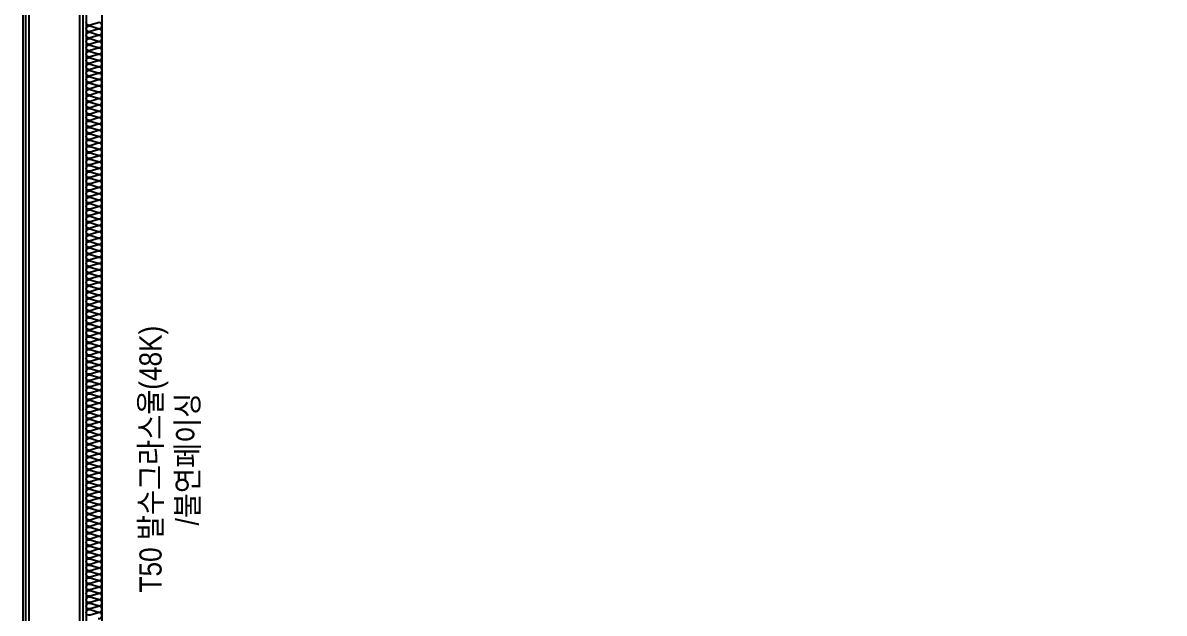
# Model space of a CAD drawing. Header units: millimetres. Extents: x 19868 to 801382, y -4805 to 85279.
# Drawn here: x 765288 to 768888, y 63176 to 65038 of the extents above; entities that cross this region are included whole.
import ezdxf
from ezdxf.enums import TextEntityAlignment as Align

# ---------------------------------------------------------------- set-up
doc = ezdxf.new("R2010")
doc.units = ezdxf.units.MM
doc.header["$LTSCALE"] = 250
for name, color, linetype in [('8입면선', 8, 'Continuous'), ('A-WALL-D', 7, 'Continuous'), ('ISL', 251, 'Continuous')]:
    doc.layers.add(name, color=color, linetype=linetype)
doc.layers.add('NOPLOT-단열', color=225, linetype='Continuous', plot=False)
doc.styles.add('Gdim', font='')
doc.styles.get('Gdim').set_extended_font_data('Dotum')

# ---------------------------------------------------------------- blocks, each defined once
blk = doc.blocks.new('*U195')
at = {"layer": '8입면선', "color": 8}
for p, q in [((3316397.6, 472011.4), (3316397.6, 477911.4)), ((3316577.6, 472011.4), (3316577.6, 477911.4))]:
    blk.add_line(p, q, dxfattribs=at)
at = {"layer": 'A-WALL-D'}
for p, q in [((3316387.6, 477911.4), (3316387.6, 472011.4)), ((3316407.6, 472021.4), (3316407.6, 477911.4)), ((3316567.6, 472021.4), (3316567.6, 477911.4)), ((3316587.6, 477911.4), (3316587.6, 472011.4))]:
    blk.add_line(p, q, dxfattribs=at)

msp = doc.modelspace()

# ---------------------------------------------------------------- linework, layer by layer
at = {"layer": 'ISL'}
msp.add_lwpolyline([(765538.2, 60278.9), (765538.9, 66128.9), (765588.2, 66128.9), (765588.2, 66848.9), (768838.2, 66848.9), (768838.2, 65728.9), (769938.2, 65728.9), (769938.2, 66848.9), (772588.2, 66848.9), (772588.2, 66128.9), (772638.2, 66128.9), (772638.2, 60278.9)], dxfattribs=at)
msp.add_lwpolyline([(765526.1, 63160.1, 1.372593), (765526.1, 63177.8), (765500.3, 63170.1, -0.509207), (765488.2, 63178.9, -0.509327), (765500.3, 63187.8), (765526.1, 63180.1, 1.372593), (765526.1, 63197.8), (765500.3, 63190.1, -0.509207), (765488.2, 63198.9, -0.509327), (765500.3, 63207.8), (765526.1, 63200.1, 1.372593), (765526.1, 63217.8), (765500.3, 63210.1, -0.509207), (765488.2, 63218.9, -0.509327), (765500.3, 63227.8), (765526.1, 63220.1, 1.372593), (765526.1, 63237.8), (765500.3, 63230.1, -0.509207), (765488.2, 63238.9, -0.509327), (765500.3, 63247.8), (765526.1, 63240.1, 1.372593), (765526.1, 63257.8), (765500.3, 63250.1, -0.509207), (765488.2, 63258.9, -0.509327), (765500.3, 63267.8), (765526.1, 63260.1, 1.372593), (765526.1, 63277.8), (765500.3, 63270.1, -0.509207), (765488.2, 63278.9, -0.509327), (765500.3, 63287.8), (765526.1, 63280.1, 1.372593), (765526.1, 63297.8), (765500.3, 63290.1, -0.509207), (765488.2, 63298.9, -0.509327), (765500.3, 63307.8), (765526.1, 63300.1, 1.372593), (765526.1, 63317.8), (765500.3, 63310.1, -0.509207), (765488.2, 63318.9, -0.509327), (765500.3, 63327.8), (765526.1, 63320.1, 1.372593), (765526.1, 63337.8), (765500.3, 63330.1, -0.509207), (765488.2, 63338.9, -0.509327), (765500.3, 63347.8), (765526.1, 63340.1, 1.372593), (765526.1, 63357.8), (765500.3, 63350.1, -0.509207), (765488.2, 63358.9, -0.509327), (765500.3, 63367.8), (765526.1, 63360.1, 1.372593), (765526.1, 63377.8), (765500.3, 63370.1, -0.509207), (765488.2, 63378.9, -0.509327), (765500.3, 63387.8), (765526.1, 63380.1, 1.372593), (765526.1, 63397.8), (765500.3, 63390.1, -0.509207), (765488.2, 63398.9, -0.509327), (765500.3, 63407.8), (765526.1, 63400.1, 1.372593), (765526.1, 63417.8), (765500.3, 63410.1, -0.509207), (765488.2, 63418.9, -0.509327), (765500.3, 63427.8), (765526.1, 63420.1, 1.372593), (765526.1, 63437.8), (765500.3, 63430.1, -0.509207), (765488.2, 63438.9, -0.509327), (765500.3, 63447.8), (765526.1, 63440.1, 1.372593), (765526.1, 63457.8), (765500.3, 63450.1, -0.509207), (765488.2, 63458.9, -0.509327), (765500.3, 63467.8), (765526.1, 63460.1, 1.372593), (765526.1, 63477.8), (765500.3, 63470.1, -0.509207), (765488.2, 63478.9, -0.509327), (765500.3, 63487.8), (765526.1, 63480.1, 1.372593), (765526.1, 63497.8), (765500.3, 63490.1, -0.509207), (765488.2, 63498.9, -0.509327), (765500.3, 63507.8), (765526.1, 63500.1, 1.372593), (765526.1, 63517.8), (765500.3, 63510.1, -0.509207), (765488.2, 63518.9, -0.509327), (765500.3, 63527.8), (765526.1, 63520.1, 1.372593), (765526.1, 63537.8), (765500.3, 63530.1, -0.509207), (765488.2, 63538.9, -0.509327), (765500.3, 63547.8), (765526.1, 63540.1, 1.372593), (765526.1, 63557.8), (765500.3, 63550.1, -0.509207), (765488.2, 63558.9, -0.509327), (765500.3, 63567.8), (765526.1, 63560.1, 1.372593), (765526.1, 63577.8), (765500.3, 63570.1, -0.509207), (765488.2, 63578.9, -0.509327), (765500.3, 63587.8), (765526.1, 63580.1, 1.372593), (765526.1, 63597.8), (765500.3, 63590.1, -0.509207), (765488.2, 63598.9, -0.509327), (765500.3, 63607.8), (765526.1, 63600.1, 1.372593), (765526.1, 63617.8), (765500.3, 63610.1, -0.509207), (765488.2, 63618.9, -0.509327), (765500.3, 63627.8), (765526.1, 63620.1, 1.372593), (765526.1, 63637.8), (765500.3, 63630.1, -0.509207), (765488.2, 63638.9, -0.509327), (765500.3, 63647.8), (765526.1, 63640.1, 1.372593), (765526.1, 63657.8), (765500.3, 63650.1, -0.509207), (765488.2, 63658.9, -0.509327), (765500.3, 63667.8), (765526.1, 63660.1, 1.372593), (765526.1, 63677.8), (765500.3, 63670.1, -0.509207), (765488.2, 63678.9, -0.509327), (765500.3, 63687.8), (765526.1, 63680.1, 1.372593), (765526.1, 63697.8), (765500.3, 63690.1, -0.509207), (765488.2, 63698.9, -0.509327), (765500.3, 63707.8), (765526.1, 63700.1, 1.372593), (765526.1, 63717.8), (765500.3, 63710.1, -0.509207), (765488.2, 63718.9, -0.509327), (765500.3, 63727.8), (765526.1, 63720.1, 1.372593), (765526.1, 63737.8), (765500.3, 63730.1, -0.509207), (765488.2, 63738.9, -0.509327), (765500.3, 63747.8), (765526.1, 63740.1, 1.372593), (765526.1, 63757.8), (765500.3, 63750.1, -0.509207), (765488.2, 63758.9, -0.509327), (765500.3, 63767.8), (765526.1, 63760.1, 1.372593), (765526.1, 63777.8), (765500.3, 63770.1, -0.509207), (765488.2, 63778.9, -0.509327), (765500.3, 63787.8), (765526.1, 63780.1, 1.372593), (765526.1, 63797.8), (765500.3, 63790.1, -0.509207), (765488.2, 63798.9, -0.509327), (765500.3, 63807.8), (765526.1, 63800.1, 1.372593), (765526.1, 63817.8), (765500.3, 63810.1, -0.509207), (765488.2, 63818.9, -0.509327), (765500.3, 63827.8), (765526.1, 63820.1, 1.372593), (765526.1, 63837.8), (765500.3, 63830.1, -0.509207), (765488.2, 63838.9, -0.509327), (765500.3, 63847.8), (765526.1, 63840.1, 1.372593), (765526.1, 63857.8), (765500.3, 63850.1, -0.509207), (765488.2, 63858.9, -0.509327), (765500.3, 63867.8), (765526.1, 63860.1, 1.372593), (765526.1, 63877.8), (765500.3, 63870.1, -0.509207), (765488.2, 63878.9, -0.509327), (765500.3, 63887.8), (765526.1, 63880.1, 1.372593), (765526.1, 63897.8), (765500.3, 63890.1, -0.509207), (765488.2, 63898.9, -0.509327), (765500.3, 63907.8), (765526.1, 63900.1, 1.372593), (765526.1, 63917.8), (765500.3, 63910.1, -0.509207), (765488.2, 63918.9, -0.509327), (765500.3, 63927.8), (765526.1, 63920.1, 1.372593), (765526.1, 63937.8), (765500.3, 63930.1, -0.509207), (765488.2, 63938.9, -0.509327), (765500.3, 63947.8), (765526.1, 63940.1, 1.372593), (765526.1, 63957.8), (765500.3, 63950.1, -0.509207), (765488.2, 63958.9, -0.509327), (765500.3, 63967.8), (765526.1, 63960.1, 1.372593), (765526.1, 63977.8), (765500.3, 63970.1, -0.509207), (765488.2, 63978.9, -0.509327), (765500.3, 63987.8), (765526.1, 63980.1, 1.372593), (765526.1, 63997.8), (765500.3, 63990.1, -0.509207), (765488.2, 63998.9, -0.509327), (765500.3, 64007.8), (765526.1, 64000.1, 1.372593), (765526.1, 64017.8), (765500.3, 64010.1, -0.509207), (765488.2, 64018.9, -0.509327), (765500.3, 64027.8), (765526.1, 64020.1, 1.372593), (765526.1, 64037.8), (765500.3, 64030.1, -0.509207), (765488.2, 64038.9, -0.509327), (765500.3, 64047.8), (765526.1, 64040.1, 1.372593), (765526.1, 64057.8), (765500.3, 64050.1, -0.509207), (765488.2, 64058.9, -0.509327), (765500.3, 64067.8), (765526.1, 64060.1, 1.372593), (765526.1, 64077.8), (765500.3, 64070.1, -0.509207), (765488.2, 64078.9, -0.509327), (765500.3, 64087.8), (765526.1, 64080.1, 1.372593), (765526.1, 64097.8), (765500.3, 64090.1, -0.509207), (765488.2, 64098.9, -0.509327), (765500.3, 64107.8), (765526.1, 64100.1, 1.372593), (765526.1, 64117.8), (765500.3, 64110.1, -0.509207), (765488.2, 64118.9, -0.509327), (765500.3, 64127.8), (765526.1, 64120.1, 1.372593), (765526.1, 64137.8), (765500.3, 64130.1, -0.509207), (765488.2, 64138.9, -0.509327), (765500.3, 64147.8), (765526.1, 64140.1, 1.372593), (765526.1, 64157.8), (765500.3, 64150.1, -0.509207), (765488.2, 64158.9, -0.509327), (765500.3, 64167.8), (765526.1, 64160.1, 1.372593), (765526.1, 64177.8), (765500.3, 64170.1, -0.509207), (765488.2, 64178.9, -0.509327), (765500.3, 64187.8), (765526.1, 64180.1, 1.372593), (765526.1, 64197.8), (765500.3, 64190.1, -0.509207), (765488.2, 64198.9, -0.509327), (765500.3, 64207.8), (765526.1, 64200.1, 1.372593), (765526.1, 64217.8), (765500.3, 64210.1, -0.509207), (765488.2, 64218.9, -0.509327), (765500.3, 64227.8), (765526.1, 64220.1, 1.372593), (765526.1, 64237.8), (765500.3, 64230.1, -0.509207), (765488.2, 64238.9, -0.509327), (765500.3, 64247.8), (765526.1, 64240.1, 1.372593), (765526.1, 64257.8), (765500.3, 64250.1, -0.509207), (765488.2, 64258.9, -0.509327), (765500.3, 64267.8), (765526.1, 64260.1, 1.372593), (765526.1, 64277.8), (765500.3, 64270.1, -0.509207), (765488.2, 64278.9, -0.509327), (765500.3, 64287.8), (765526.1, 64280.1, 1.372593), (765526.1, 64297.8), (765500.3, 64290.1, -0.509207), (765488.2, 64298.9, -0.509327), (765500.3, 64307.8), (765526.1, 64300.1, 1.372593), (765526.1, 64317.8), (765500.3, 64310.1, -0.509207), (765488.2, 64318.9, -0.509327), (765500.3, 64327.8), (765526.1, 64320.1, 1.372593), (765526.1, 64337.8), (765500.3, 64330.1, -0.509207), (765488.2, 64338.9, -0.509327), (765500.3, 64347.8), (765526.1, 64340.1, 1.372593), (765526.1, 64357.8), (765500.3, 64350.1, -0.509207), (765488.2, 64358.9, -0.509327), (765500.3, 64367.8), (765526.1, 64360.1, 1.372593), (765526.1, 64377.8), (765500.3, 64370.1, -0.509207), (765488.2, 64378.9, -0.509327), (765500.3, 64387.8), (765526.1, 64380.1, 1.372593), (765526.1, 64397.8), (765500.3, 64390.1, -0.509207), (765488.2, 64398.9, -0.509327), (765500.3, 64407.8), (765526.1, 64400.1, 1.372593), (765526.1, 64417.8), (765500.3, 64410.1, -0.509207), (765488.2, 64418.9, -0.509327), (765500.3, 64427.8), (765526.1, 64420.1, 1.372593), (765526.1, 64437.8), (765500.3, 64430.1, -0.509207), (765488.2, 64438.9, -0.509327), (765500.3, 64447.8), (765526.1, 64440.1, 1.372593), (765526.1, 64457.8), (765500.3, 64450.1, -0.509207), (765488.2, 64458.9, -0.509327), (765500.3, 64467.8), (765526.1, 64460.1, 1.372593), (765526.1, 64477.8), (765500.3, 64470.1, -0.509207), (765488.2, 64478.9, -0.509327), (765500.3, 64487.8), (765526.1, 64480.1, 1.372593), (765526.1, 64497.8), (765500.3, 64490.1, -0.509207), (765488.2, 64498.9, -0.509327), (765500.3, 64507.8), (765526.1, 64500.1, 1.372593), (765526.1, 64517.8), (765500.3, 64510.1, -0.509207), (765488.2, 64518.9, -0.509327), (765500.3, 64527.8), (765526.1, 64520.1, 1.372593), (765526.1, 64537.8), (765500.3, 64530.1, -0.509207), (765488.2, 64538.9, -0.509327), (765500.3, 64547.8), (765526.1, 64540.1, 1.372593), (765526.1, 64557.8), (765500.3, 64550.1, -0.509207), (765488.2, 64558.9, -0.509327), (765500.3, 64567.8), (765526.1, 64560.1, 1.372593), (765526.1, 64577.8), (765500.3, 64570.1, -0.509207), (765488.2, 64578.9, -0.509327), (765500.3, 64587.8), (765526.1, 64580.1, 1.372593), (765526.1, 64597.8), (765500.3, 64590.1, -0.509207), (765488.2, 64598.9, -0.509327), (765500.3, 64607.8), (765526.1, 64600.1, 1.372593), (765526.1, 64617.8), (765500.3, 64610.1, -0.509207), (765488.2, 64618.9, -0.509327), (765500.3, 64627.8), (765526.1, 64620.1, 1.372593), (765526.1, 64637.8), (765500.3, 64630.1, -0.509207), (765488.2, 64638.9, -0.509327), (765500.3, 64647.8), (765526.1, 64640.1, 1.372593), (765526.1, 64657.8), (765500.3, 64650.1, -0.509207), (765488.2, 64658.9, -0.509327), (765500.3, 64667.8), (765526.1, 64660.1, 1.372593), (765526.1, 64677.8), (765500.3, 64670.1, -0.509207), (765488.2, 64678.9, -0.509327), (765500.3, 64687.8), (765526.1, 64680.1, 1.372593), (765526.1, 64697.8), (765500.3, 64690.1, -0.509207), (765488.2, 64698.9, -0.509327), (765500.3, 64707.8), (765526.1, 64700.1, 1.372593), (765526.1, 64717.8), (765500.3, 64710.1, -0.509207), (765488.2, 64718.9, -0.509327), (765500.3, 64727.8), (765526.1, 64720.1, 1.372593), (765526.1, 64737.8), (765500.3, 64730.1, -0.509207), (765488.2, 64738.9, -0.509327), (765500.3, 64747.8), (765526.1, 64740.1, 1.372593), (765526.1, 64757.8), (765500.3, 64750.1, -0.509207), (765488.2, 64758.9, -0.509327), (765500.3, 64767.8), (765526.1, 64760.1, 1.372593), (765526.1, 64777.8), (765500.3, 64770.1, -0.509207), (765488.2, 64778.9, -0.509327), (765500.3, 64787.8), (765526.1, 64780.1, 1.372593), (765526.1, 64797.8), (765500.3, 64790.1, -0.509207), (765488.2, 64798.9, -0.509327), (765500.3, 64807.8), (765526.1, 64800.1, 1.372593), (765526.1, 64817.8), (765500.3, 64810.1, -0.509207), (765488.2, 64818.9, -0.509327), (765500.3, 64827.8), (765526.1, 64820.1, 1.372593), (765526.1, 64837.8), (765500.3, 64830.1, -0.509207), (765488.2, 64838.9, -0.509327), (765500.3, 64847.8), (765526.1, 64840.1, 1.372593), (765526.1, 64857.8), (765500.3, 64850.1, -0.509207), (765488.2, 64858.9, -0.509327), (765500.3, 64867.8), (765526.1, 64860.1, 1.372593), (765526.1, 64877.8), (765500.3, 64870.1, -0.509207), (765488.2, 64878.9, -0.509327), (765500.3, 64887.8), (765526.1, 64880.1, 1.372593), (765526.1, 64897.8), (765500.3, 64890.1, -0.509207), (765488.2, 64898.9, -0.509327), (765500.3, 64907.8), (765526.1, 64900.1, 1.372593), (765526.1, 64917.8), (765500.3, 64910.1, -0.509207), (765488.2, 64918.9, -0.509327), (765500.3, 64927.8), (765526.1, 64920.1, 1.372593), (765526.1, 64937.8), (765500.3, 64930.1, -0.509207), (765488.2, 64938.9, -0.509327), (765500.3, 64947.8), (765526.1, 64940.1, 1.372593), (765526.1, 64957.8), (765500.3, 64950.1, -0.509207), (765488.2, 64958.9, -0.509327), (765500.3, 64967.8), (765526.1, 64960.1, 1.372593), (765526.1, 64977.8), (765500.3, 64970.1, -0.509207), (765488.2, 64978.9, -0.509327), (765500.3, 64987.8), (765526.1, 64980.1, 1.372593), (765526.1, 64997.8), (765500.3, 64990.1, -0.509207), (765488.2, 64998.9, -0.509327), (765500.3, 65007.8), (765526.1, 65000.1, 1.372593), (765526.1, 65017.8), (765500.3, 65010.1, -0.509207), (765488.2, 65018.9, -0.509327), (765500.3, 65027.8), (765526.1, 65020.1, 1.372593), (765526.1, 65037.8), (765500.3, 65030.1, -0.509207), (765488.2, 65038.9, -0.509327)], format="xyb", dxfattribs=at)

# ---------------------------------------------------------------- block references
at = {"layer": 'A-WALL-D'}
msp.add_blockref('*U195', (-2551099.4, -411732.5), dxfattribs=at)

# ---------------------------------------------------------------- texts
at = {"layer": 'NOPLOT-단열', "style": 'Gdim', "width": 0.9}
for s, p in [('T50 발수그라스울(48K)', (765690.9, 63662.2)), ('/불연페이싱', (765807.4, 63662.2))]:
    msp.add_text(s, height=70, rotation=90, dxfattribs=at).set_placement(p, align=Align.MIDDLE_CENTER)

doc.saveas('drawing.dxf')
